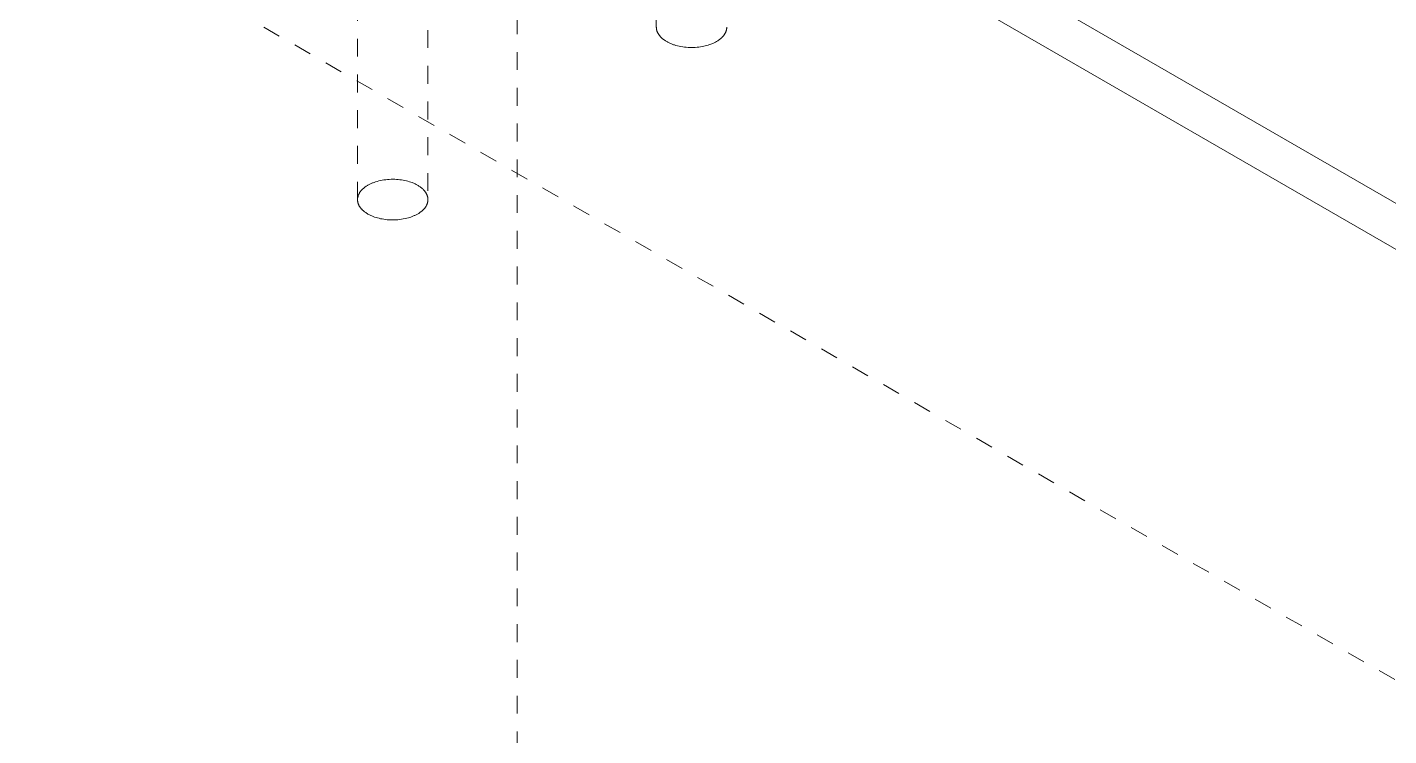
# Model space of a CAD drawing. Header units: inches. Extents: x -14 to 184, y -4 to 134.
# Drawn here: x 98.49 to 106.1, y 55.94 to 59.9 of the extents above; entities that cross this region are included whole.
import ezdxf

# ---------------------------------------------------------------- set-up
doc = ezdxf.new("R2010")
doc.units = ezdxf.units.IN
doc.linetypes.add('HIDDEN', pattern=[1.905, 1.27, -0.635])
doc.layers.add('ZANO_R', color=7, linetype='Continuous', lineweight=0)
doc.layers.add('ZANO_R_przerywana', color=250, linetype='HIDDEN', lineweight=0)

msp = doc.modelspace()

# ---------------------------------------------------------------- linework, layer by layer
at = {"layer": 'ZANO_R'}
for p, q in [((98.72528, 63.19872), (110.69599, 56.28743)), ((110.69599, 56.03027), (98.72528, 62.94156))]:
    msp.add_line(p, q, dxfattribs=at)
at = {"layer": 'ZANO_R_przerywana', "ltscale": 0.05}
for p, q in [((101.23078, 54.26226), (101.23078, 67.12048)), ((102.00829, 59.90149), (102.00829, 63.75553)), ((94.27106, 63.10229), (110.97438, 53.45862)), ((100.33795, 58.93713), (100.33795, 62.68555)), ((100.73166, 62.68555), (100.73166, 58.93713)), ((102.00832, 59.89929), (102.00829, 59.90149)), ((102.00843, 59.8971), (102.00832, 59.89929)), ((102.40196, 59.89968), (102.40189, 59.89786)), ((102.40199, 59.90149), (102.40196, 59.89968)), ((102.00862, 59.89492), (102.00843, 59.8971)), ((102.00887, 59.89274), (102.00862, 59.89492)), ((102.0092, 59.89057), (102.00887, 59.89274)), ((102.00959, 59.88841), (102.0092, 59.89057)), ((102.01006, 59.88626), (102.00959, 59.88841)), ((102.0106, 59.88413), (102.01006, 59.88626)), ((102.0112, 59.88201), (102.0106, 59.88413)), ((102.01187, 59.8799), (102.0112, 59.88201)), ((102.01261, 59.87781), (102.01187, 59.8799)), ((102.01341, 59.87573), (102.01261, 59.87781)), ((102.01427, 59.87367), (102.01341, 59.87573)), ((102.0152, 59.87164), (102.01427, 59.87367)), ((102.01619, 59.86961), (102.0152, 59.87164)), ((102.01723, 59.86761), (102.01619, 59.86961)), ((102.01834, 59.86564), (102.01723, 59.86761)), ((102.0195, 59.86368), (102.01834, 59.86564)), ((102.02072, 59.86174), (102.0195, 59.86368)), ((102.02199, 59.85983), (102.02072, 59.86174)), ((102.02331, 59.85794), (102.02199, 59.85983)), ((102.02469, 59.85608), (102.02331, 59.85794)), ((102.02611, 59.85424), (102.02469, 59.85608)), ((102.02758, 59.85242), (102.02611, 59.85424)), ((102.0291, 59.85063), (102.02758, 59.85242)), ((102.03066, 59.84887), (102.0291, 59.85063)), ((102.03226, 59.84713), (102.03066, 59.84887)), ((102.03391, 59.84543), (102.03226, 59.84713)), ((102.03559, 59.84374), (102.03391, 59.84543)), ((102.03731, 59.84209), (102.03559, 59.84374)), ((102.03907, 59.84046), (102.03731, 59.84209)), ((102.04087, 59.83887), (102.03907, 59.84046)), ((102.04332, 59.83678), (102.04087, 59.83887)), ((102.04587, 59.8347), (102.04332, 59.83678)), ((102.04852, 59.83264), (102.04587, 59.8347)), ((102.05128, 59.8306), (102.04852, 59.83264)), ((102.05414, 59.82858), (102.05128, 59.8306)), ((102.05711, 59.82658), (102.05414, 59.82858)), ((102.06018, 59.8246), (102.05711, 59.82658)), ((102.06335, 59.82265), (102.06018, 59.8246)), ((102.06662, 59.82074), (102.06335, 59.82265)), ((102.34813, 59.82338), (102.34405, 59.82097)), ((102.35211, 59.82589), (102.34813, 59.82338)), ((102.35599, 59.82848), (102.35211, 59.82589)), ((102.35977, 59.83116), (102.35599, 59.82848)), ((102.36342, 59.83393), (102.35977, 59.83116)), ((102.36695, 59.83677), (102.36342, 59.83393)), ((102.37035, 59.8397), (102.36695, 59.83677)), ((102.37361, 59.84271), (102.37035, 59.8397)), ((102.37518, 59.84424), (102.37361, 59.84271)), ((102.37672, 59.84579), (102.37518, 59.84424)), ((102.37822, 59.84735), (102.37672, 59.84579)), ((102.37968, 59.84894), (102.37822, 59.84735)), ((102.38109, 59.85054), (102.37968, 59.84894)), ((102.38247, 59.85215), (102.38109, 59.85054)), ((102.3838, 59.85378), (102.38247, 59.85215)), ((102.3851, 59.85543), (102.3838, 59.85378)), ((102.38634, 59.85709), (102.3851, 59.85543)), ((102.38755, 59.85877), (102.38634, 59.85709)), ((102.38871, 59.86046), (102.38755, 59.85877)), ((102.38982, 59.86216), (102.38871, 59.86046)), ((102.39089, 59.86387), (102.38982, 59.86216)), ((102.39191, 59.8656), (102.39089, 59.86387)), ((102.39289, 59.86733), (102.39191, 59.8656)), ((102.39381, 59.86908), (102.39289, 59.86733)), ((102.39469, 59.87084), (102.39381, 59.86908)), ((102.39552, 59.8726), (102.39469, 59.87084)), ((102.3963, 59.87437), (102.39552, 59.8726)), ((102.39703, 59.87616), (102.3963, 59.87437)), ((102.39771, 59.87794), (102.39703, 59.87616)), ((102.39835, 59.87974), (102.39771, 59.87794)), ((102.39893, 59.88154), (102.39835, 59.87974)), ((102.39946, 59.88334), (102.39893, 59.88154)), ((102.39994, 59.88515), (102.39946, 59.88334)), ((102.40037, 59.88696), (102.39994, 59.88515)), ((102.40075, 59.88878), (102.40037, 59.88696)), ((102.40108, 59.89059), (102.40075, 59.88878)), ((102.40136, 59.89241), (102.40108, 59.89059)), ((102.40158, 59.89423), (102.40136, 59.89241)), ((102.40176, 59.89605), (102.40158, 59.89423)), ((102.40189, 59.89786), (102.40176, 59.89605)), ((102.07, 59.81885), (102.06662, 59.82074)), ((102.07348, 59.817), (102.07, 59.81885)), ((102.07706, 59.81519), (102.07348, 59.817)), ((102.08073, 59.81341), (102.07706, 59.81519)), ((102.0845, 59.81168), (102.08073, 59.81341)), ((102.08837, 59.80999), (102.0845, 59.81168)), ((102.09233, 59.80835), (102.08837, 59.80999)), ((102.09638, 59.80676), (102.09233, 59.80835)), ((102.10051, 59.80522), (102.09638, 59.80676)), ((102.10474, 59.80373), (102.10051, 59.80522)), ((102.10904, 59.8023), (102.10474, 59.80373)), ((102.11788, 59.79962), (102.10904, 59.8023)), ((102.127, 59.79718), (102.11788, 59.79962)), ((102.13638, 59.795), (102.127, 59.79718)), ((102.14598, 59.79309), (102.13638, 59.795)), ((102.15576, 59.79147), (102.14598, 59.79309)), ((102.16568, 59.79015), (102.15576, 59.79147)), ((102.17571, 59.78912), (102.16568, 59.79015)), ((102.18581, 59.78839), (102.17571, 59.78912)), ((102.19593, 59.78796), (102.18581, 59.78839)), ((102.20604, 59.78784), (102.19593, 59.78796)), ((102.21609, 59.78802), (102.20604, 59.78784)), ((102.22604, 59.78848), (102.21609, 59.78802)), ((102.23587, 59.78923), (102.22604, 59.78848)), ((102.24553, 59.79026), (102.23587, 59.78923)), ((102.25499, 59.79154), (102.24553, 59.79026)), ((102.26422, 59.79308), (102.25499, 59.79154)), ((102.2732, 59.79485), (102.26422, 59.79308)), ((102.28191, 59.79684), (102.2732, 59.79485)), ((102.29031, 59.79903), (102.28191, 59.79684)), ((102.29841, 59.80141), (102.29031, 59.79903)), ((102.30618, 59.80395), (102.29841, 59.80141)), ((102.31361, 59.80665), (102.30618, 59.80395)), ((102.31811, 59.80842), (102.31361, 59.80665)), ((102.32257, 59.81028), (102.31811, 59.80842)), ((102.32699, 59.81223), (102.32257, 59.81028)), ((102.33135, 59.81428), (102.32699, 59.81223)), ((102.33566, 59.81642), (102.33135, 59.81428)), ((102.33989, 59.81865), (102.33566, 59.81642)), ((102.34405, 59.82097), (102.33989, 59.81865)), ((100.35448, 58.9832), (100.35624, 58.9855)), ((100.35624, 58.9855), (100.35807, 58.98773)), ((100.35807, 58.98773), (100.35998, 58.98991)), ((100.35998, 58.98991), (100.36195, 58.99201)), ((100.36195, 58.99201), (100.364, 58.99406)), ((100.364, 58.99406), (100.36612, 58.99603)), ((100.36612, 58.99603), (100.36829, 58.99793)), ((100.36829, 58.99793), (100.37054, 58.99975)), ((100.37054, 58.99975), (100.37298, 59.00184)), ((100.37298, 59.00184), (100.37554, 59.00392)), ((100.37554, 59.00392), (100.37819, 59.00598)), ((100.37819, 59.00598), (100.38095, 59.00802)), ((100.38095, 59.00802), (100.38381, 59.01004)), ((100.38381, 59.01004), (100.38677, 59.01204)), ((100.38677, 59.01204), (100.38984, 59.01402)), ((100.38984, 59.01402), (100.39302, 59.01596)), ((100.39302, 59.01596), (100.39629, 59.01788)), ((100.39629, 59.01788), (100.39967, 59.01977)), ((100.39967, 59.01977), (100.40315, 59.02162)), ((100.40315, 59.02162), (100.40672, 59.02343)), ((100.40672, 59.02343), (100.4104, 59.0252)), ((100.4104, 59.0252), (100.41417, 59.02694)), ((100.41417, 59.02694), (100.41804, 59.02862)), ((100.41804, 59.02862), (100.422, 59.03026)), ((100.422, 59.03026), (100.42605, 59.03186)), ((100.42605, 59.03186), (100.43018, 59.0334)), ((100.43018, 59.0334), (100.4344, 59.03488)), ((100.4344, 59.03488), (100.43871, 59.03631)), ((100.43871, 59.03631), (100.44755, 59.039)), ((100.44755, 59.039), (100.45667, 59.04144)), ((100.45667, 59.04144), (100.46605, 59.04362)), ((100.46605, 59.04362), (100.47564, 59.04552)), ((100.47564, 59.04552), (100.48542, 59.04714)), ((100.48542, 59.04714), (100.49535, 59.04847)), ((100.49535, 59.04847), (100.50538, 59.0495)), ((100.50538, 59.0495), (100.51548, 59.05023)), ((100.51548, 59.05023), (100.5256, 59.05065)), ((100.5256, 59.05065), (100.53571, 59.05078)), ((100.53571, 59.05078), (100.54575, 59.0506)), ((100.54575, 59.0506), (100.55571, 59.05013)), ((100.55571, 59.05013), (100.56553, 59.04938)), ((100.56553, 59.04938), (100.57519, 59.04836)), ((100.57519, 59.04836), (100.58465, 59.04707)), ((100.58465, 59.04707), (100.59389, 59.04554)), ((100.59389, 59.04554), (100.60287, 59.04377)), ((100.60287, 59.04377), (100.61157, 59.04178)), ((100.61157, 59.04178), (100.61998, 59.03959)), ((100.61998, 59.03959), (100.62808, 59.03721)), ((100.62808, 59.03721), (100.63584, 59.03466)), ((100.63584, 59.03466), (100.64328, 59.03197)), ((100.64328, 59.03197), (100.64768, 59.03024)), ((100.64768, 59.03024), (100.65206, 59.02842)), ((100.65206, 59.02842), (100.65639, 59.02651)), ((100.65639, 59.02651), (100.66066, 59.02451)), ((100.66066, 59.02451), (100.66489, 59.02243)), ((100.66489, 59.02243), (100.66904, 59.02025)), ((100.66904, 59.02025), (100.67313, 59.01799)), ((100.67313, 59.01799), (100.67713, 59.01564)), ((100.67713, 59.01564), (100.68105, 59.0132)), ((100.68105, 59.0132), (100.68487, 59.01068)), ((100.68487, 59.01068), (100.68859, 59.00807)), ((100.68859, 59.00807), (100.6922, 59.00538)), ((100.6922, 59.00538), (100.69569, 59.00262)), ((100.69569, 59.00262), (100.69905, 58.99977)), ((100.69905, 58.99977), (100.70229, 58.99685)), ((100.70229, 58.99685), (100.70538, 58.99386)), ((100.70538, 58.99386), (100.70687, 58.99233)), ((100.70687, 58.99233), (100.70833, 58.99079)), ((100.70833, 58.99079), (100.70974, 58.98924)), ((100.70974, 58.98924), (100.71112, 58.98767)), ((100.71112, 58.98767), (100.71246, 58.98608)), ((100.71246, 58.98608), (100.71376, 58.98448)), ((100.33798, 58.93531), (100.33795, 58.93713)), ((100.33806, 58.9335), (100.33798, 58.93531)), ((100.33804, 58.94055), (100.33838, 58.94342)), ((100.33818, 58.93168), (100.33806, 58.9335)), ((100.33836, 58.92986), (100.33818, 58.93168)), ((100.33858, 58.92804), (100.33836, 58.92986)), ((100.33838, 58.94342), (100.33881, 58.94628)), ((100.33886, 58.92623), (100.33858, 58.92804)), ((100.33881, 58.94628), (100.33934, 58.94912)), ((100.33919, 58.92441), (100.33886, 58.92623)), ((100.33957, 58.92259), (100.33919, 58.92441)), ((100.33934, 58.94912), (100.33996, 58.95195)), ((100.34, 58.92078), (100.33957, 58.92259)), ((100.33996, 58.95195), (100.34068, 58.95475)), ((100.34048, 58.91897), (100.34, 58.92078)), ((100.34101, 58.91717), (100.34048, 58.91897)), ((100.34068, 58.95475), (100.34149, 58.95752)), ((100.34159, 58.91537), (100.34101, 58.91717)), ((100.34149, 58.95752), (100.34239, 58.96027)), ((100.34223, 58.91358), (100.34159, 58.91537)), ((100.34291, 58.91179), (100.34223, 58.91358)), ((100.34239, 58.96027), (100.34339, 58.96298)), ((100.34364, 58.91001), (100.34291, 58.91179)), ((100.34339, 58.96298), (100.34447, 58.96566)), ((100.34442, 58.90823), (100.34364, 58.91001)), ((100.34447, 58.96566), (100.34565, 58.96831)), ((100.34565, 58.96831), (100.34691, 58.97091)), ((100.34691, 58.97091), (100.34826, 58.97346)), ((100.34826, 58.97346), (100.34969, 58.97597)), ((100.34969, 58.97597), (100.35121, 58.97844)), ((100.35121, 58.97844), (100.3528, 58.98084)), ((100.3528, 58.98084), (100.35448, 58.9832)), ((100.71376, 58.98448), (100.71501, 58.98286)), ((100.71501, 58.98286), (100.71623, 58.98123)), ((100.71623, 58.98123), (100.7174, 58.97959)), ((100.7174, 58.97959), (100.71853, 58.97793)), ((100.71853, 58.97793), (100.71961, 58.97627)), ((100.71961, 58.97627), (100.72065, 58.97459)), ((100.72065, 58.97459), (100.72165, 58.9729)), ((100.72165, 58.9729), (100.7226, 58.9712)), ((100.7226, 58.9712), (100.72351, 58.96948)), ((100.72351, 58.96948), (100.72437, 58.96776)), ((100.72437, 58.96776), (100.72518, 58.96604)), ((100.72567, 58.90931), (100.72474, 58.90727)), ((100.72518, 58.96604), (100.72595, 58.9643)), ((100.72653, 58.91137), (100.72567, 58.90931)), ((100.72595, 58.9643), (100.72666, 58.96256)), ((100.72733, 58.91344), (100.72653, 58.91137)), ((100.72666, 58.96256), (100.72734, 58.96081)), ((100.72807, 58.91553), (100.72733, 58.91344)), ((100.72734, 58.96081), (100.72796, 58.95905)), ((100.72796, 58.95905), (100.72853, 58.95729)), ((100.72874, 58.91764), (100.72807, 58.91553)), ((100.72853, 58.95729), (100.72906, 58.95552)), ((100.72934, 58.91976), (100.72874, 58.91764)), ((100.72906, 58.95552), (100.72954, 58.95375)), ((100.72988, 58.9219), (100.72934, 58.91976)), ((100.72954, 58.95375), (100.72997, 58.95198)), ((100.73035, 58.92404), (100.72988, 58.9219)), ((100.72997, 58.95198), (100.73035, 58.9502)), ((100.73035, 58.9502), (100.73068, 58.94842)), ((100.73074, 58.9262), (100.73035, 58.92404)), ((100.73068, 58.94842), (100.73096, 58.94664)), ((100.73107, 58.92837), (100.73074, 58.9262)), ((100.73096, 58.94664), (100.7312, 58.94486)), ((100.73133, 58.93055), (100.73107, 58.92837)), ((100.7312, 58.94486), (100.73139, 58.94308)), ((100.73151, 58.93273), (100.73133, 58.93055)), ((100.73139, 58.94308), (100.73152, 58.9413)), ((100.73162, 58.93493), (100.73151, 58.93273)), ((100.73152, 58.9413), (100.73161, 58.93952)), ((100.73166, 58.93713), (100.73162, 58.93493)), ((100.34525, 58.90647), (100.34442, 58.90823)), ((100.34613, 58.90471), (100.34525, 58.90647)), ((100.34706, 58.90297), (100.34613, 58.90471)), ((100.34803, 58.90123), (100.34706, 58.90297)), ((100.34905, 58.89951), (100.34803, 58.90123)), ((100.35012, 58.89779), (100.34905, 58.89951)), ((100.35123, 58.89609), (100.35012, 58.89779)), ((100.35239, 58.8944), (100.35123, 58.89609)), ((100.3536, 58.89273), (100.35239, 58.8944)), ((100.35485, 58.89107), (100.3536, 58.89273)), ((100.35614, 58.88942), (100.35485, 58.89107)), ((100.35747, 58.88779), (100.35614, 58.88942)), ((100.35885, 58.88617), (100.35747, 58.88779)), ((100.36027, 58.88457), (100.35885, 58.88617)), ((100.36172, 58.88299), (100.36027, 58.88457)), ((100.36322, 58.88142), (100.36172, 58.88299)), ((100.36476, 58.87987), (100.36322, 58.88142)), ((100.36633, 58.87834), (100.36476, 58.87987)), ((100.36959, 58.87534), (100.36633, 58.87834)), ((100.37299, 58.87241), (100.36959, 58.87534)), ((100.37652, 58.86956), (100.37299, 58.87241)), ((100.38018, 58.86679), (100.37652, 58.86956)), ((100.38395, 58.86411), (100.38018, 58.86679)), ((100.38783, 58.86152), (100.38395, 58.86411)), ((100.39181, 58.85902), (100.38783, 58.86152)), ((100.39589, 58.8566), (100.39181, 58.85902)), ((100.40005, 58.85428), (100.39589, 58.8566)), ((100.40428, 58.85205), (100.40005, 58.85428)), ((100.40859, 58.84991), (100.40428, 58.85205)), ((100.41295, 58.84787), (100.40859, 58.84991)), ((100.41737, 58.84591), (100.41295, 58.84787)), ((100.42183, 58.84405), (100.41737, 58.84591)), ((100.42633, 58.84229), (100.42183, 58.84405)), ((100.43377, 58.83959), (100.42633, 58.84229)), ((100.44153, 58.83704), (100.43377, 58.83959)), ((100.44963, 58.83466), (100.44153, 58.83704)), ((100.45804, 58.83247), (100.44963, 58.83466)), ((100.46674, 58.83048), (100.45804, 58.83247)), ((100.61294, 58.83281), (100.60356, 58.83063)), ((100.62206, 58.83525), (100.61294, 58.83281)), ((100.6309, 58.83794), (100.62206, 58.83525)), ((100.63521, 58.83937), (100.6309, 58.83794)), ((100.63943, 58.84085), (100.63521, 58.83937)), ((100.64356, 58.84239), (100.63943, 58.84085)), ((100.64761, 58.84399), (100.64356, 58.84239)), ((100.65157, 58.84563), (100.64761, 58.84399)), ((100.65544, 58.84732), (100.65157, 58.84563)), ((100.65921, 58.84905), (100.65544, 58.84732)), ((100.66289, 58.85082), (100.65921, 58.84905)), ((100.66646, 58.85263), (100.66289, 58.85082)), ((100.66994, 58.85449), (100.66646, 58.85263)), ((100.67332, 58.85637), (100.66994, 58.85449)), ((100.67659, 58.85829), (100.67332, 58.85637)), ((100.67977, 58.86024), (100.67659, 58.85829)), ((100.68284, 58.86221), (100.67977, 58.86024)), ((100.6858, 58.86421), (100.68284, 58.86221)), ((100.68866, 58.86623), (100.6858, 58.86421)), ((100.69142, 58.86827), (100.68866, 58.86623)), ((100.69407, 58.87033), (100.69142, 58.86827)), ((100.69663, 58.87241), (100.69407, 58.87033)), ((100.69907, 58.8745), (100.69663, 58.87241)), ((100.70087, 58.8761), (100.69907, 58.8745)), ((100.70263, 58.87772), (100.70087, 58.8761)), ((100.70435, 58.87938), (100.70263, 58.87772)), ((100.70603, 58.88106), (100.70435, 58.87938)), ((100.70768, 58.88277), (100.70603, 58.88106)), ((100.70928, 58.8845), (100.70768, 58.88277)), ((100.71085, 58.88627), (100.70928, 58.8845)), ((100.71236, 58.88806), (100.71085, 58.88627)), ((100.71383, 58.88987), (100.71236, 58.88806)), ((100.71526, 58.89171), (100.71383, 58.88987)), ((100.71663, 58.89357), (100.71526, 58.89171)), ((100.71795, 58.89546), (100.71663, 58.89357)), ((100.71922, 58.89738), (100.71795, 58.89546)), ((100.72044, 58.89931), (100.71922, 58.89738)), ((100.7216, 58.90127), (100.72044, 58.89931)), ((100.72271, 58.90325), (100.7216, 58.90127)), ((100.72375, 58.90525), (100.72271, 58.90325)), ((100.72474, 58.90727), (100.72375, 58.90525)), ((100.47572, 58.82871), (100.46674, 58.83048)), ((100.48496, 58.82718), (100.47572, 58.82871)), ((100.49442, 58.82589), (100.48496, 58.82718)), ((100.50408, 58.82487), (100.49442, 58.82589)), ((100.5139, 58.82412), (100.50408, 58.82487)), ((100.52386, 58.82365), (100.5139, 58.82412)), ((100.53391, 58.82348), (100.52386, 58.82365)), ((100.54401, 58.8236), (100.53391, 58.82348)), ((100.55413, 58.82402), (100.54401, 58.8236)), ((100.56423, 58.82475), (100.55413, 58.82402)), ((100.57426, 58.82578), (100.56423, 58.82475)), ((100.58419, 58.82711), (100.57426, 58.82578)), ((100.59397, 58.82873), (100.58419, 58.82711)), ((100.60356, 58.83063), (100.59397, 58.82873))]:
    msp.add_line(p, q, dxfattribs=at)

doc.saveas('drawing.dxf')
